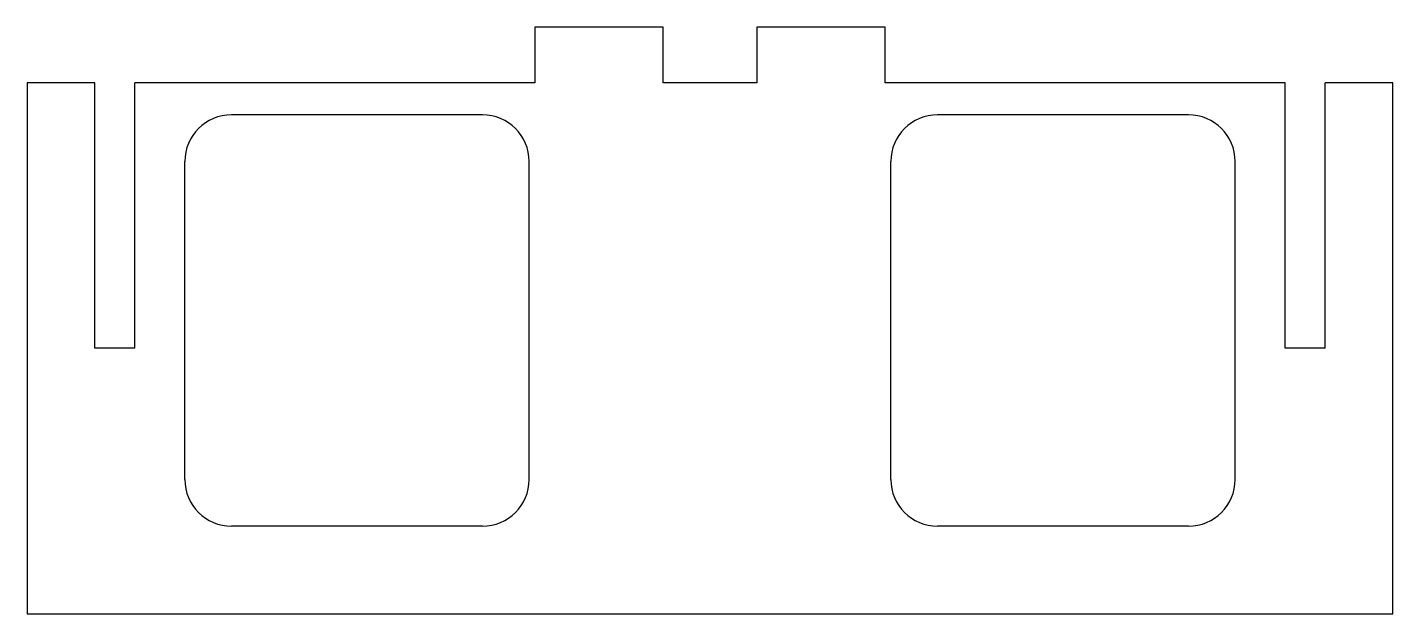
# Model space of a CAD drawing. Header units: millimetres. Extents: x 0 to 234, y 0 to 100.
import ezdxf

# ---------------------------------------------------------------- set-up
doc = ezdxf.new("R2010")
doc.units = ezdxf.units.MM

msp = doc.modelspace()

# ---------------------------------------------------------------- linework, layer by layer
for p, q in [((87, 100.475), (87, 90.95)), ((109, 100.475), (87, 100.475)), ((109, 90.95), (109, 100.475)), ((125, 100.475), (125, 90.95)), ((147, 100.475), (125, 100.475)), ((147, 90.95), (147, 100.475)), ((0, 90.95), (0, 0)), ((11.575, 90.95), (0, 90.95)), ((11.575, 45.475), (11.575, 90.95)), ((18.425, 45.475), (18.425, 90.95)), ((87, 90.95), (18.425, 90.95)), ((125, 90.95), (109, 90.95)), ((215.575, 90.95), (147, 90.95)), ((215.575, 45.475), (215.575, 90.95)), ((222.425, 45.475), (222.425, 90.95)), ((234, 90.95), (222.425, 90.95)), ((234, 0), (234, 90.95)), ((78, 85.475), (35, 85.475)), ((199, 85.475), (156, 85.475)), ((27, 23), (27, 77.475)), ((86, 23), (86, 77.475)), ((148, 23), (148, 77.475)), ((207, 23), (207, 77.475)), ((18.425, 45.475), (11.575, 45.475)), ((222.425, 45.475), (215.575, 45.475)), ((78, 15), (35, 15)), ((199, 15), (156, 15)), ((0, 0), (234, 0))]:
    msp.add_line(p, q)
for centre, start, end in [((35, 77.475), 90, 180), ((78, 77.475), 0, 90), ((156, 77.475), 90, 180), ((199, 77.475), 0, 90), ((35, 23), 180, -90), ((78, 23), -90, 0), ((156, 23), 180, -90), ((199, 23), -90, 0)]:
    msp.add_arc(centre, 8, start, end)

doc.saveas('drawing.dxf')
